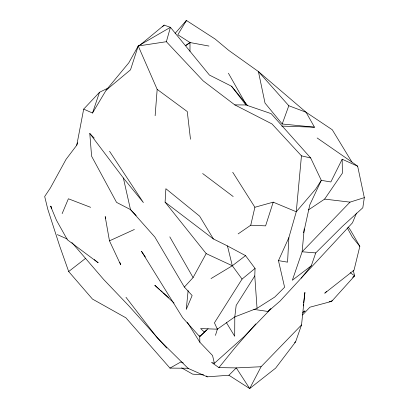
<?xml version="1.0" encoding="UTF-8"?>
<svg xmlns="http://www.w3.org/2000/svg" width="409" height="409" viewBox="0 0 409 409"><rect width="100%" height="100%" fill="white"/><g stroke="black" fill="none" stroke-linecap="round" stroke-linejoin="round"><path stroke-width="0.61" d="M189.975 51.34L190.001 42.536L177.828 34.745L186.402 20.45L215.16 39.049L228.728 50.379L258.411 71.549L306.055 112.24L332.287 129.776L351.904 162.056L357.655 166.207L364.312 197.634L362.814 207.772L342.343 226.412L315.743 252.915L311.3 265.763L301.136 278.186L280.017 301.121L268.053 311.474L253.8 309.378M208.079 328.662L204.531 332.169L200.614 328.591L217.353 329.189L234.792 316.898L257.041 308.32L254.781 275.917L255.058 268.416L245.543 255.64L227.46 245.927L213.396 238.953L165.093 202.158L165.885 188.713L199.643 216.172L213.396 238.953M288.872 237.609L287.568 262.159L278.463 260.62L288.872 237.609L296.269 211.76L301.453 155.839L271.99 123.937L234.812 104.888L203.207 80.9L166.361 41.703L138.232 45.977L128.784 62.833L106.182 90.128L92.511 113.037L83.681 109.116L76.774 145.185L66.033 159.387L50.399 187.93L44.688 196.509L47.792 209.229L59.54 245.64L68.681 271.535L92.475 299.076L125.926 317.829L169.97 368.11L188.426 368.258M155.129 115.737L157.174 89.361L138.232 45.977L170.435 27.326L209.434 75.062L231.514 86.222L245.911 104.96L271.172 113.661L310.697 157.981L321.305 180.343L309.782 204.914L303.672 232.757M304.219 228.871L302.128 251.775L292.348 280.242L311.3 265.763M188.135 290.584L186.248 309.403L192.143 295.559L184.362 287.057L154.832 237.021L130.486 209.587L116.55 202.373L91.596 156.197L89.791 133.487L94.239 138.109M125.977 297.287L157.312 337.931L188.125 368.391L207.266 376.832L228.912 375.242L249.689 388.55L275.62 368.141L295.6 341.873L301.545 324.915L304.909 292.384L303.652 302.844M303.279 305.917L303.504 304.071M238.14 233.892L250.748 225.216L254.889 207.261L232.736 172.25M348.284 227.107L350.457 230.139L359.833 246.346L354.015 270.206L324.751 293.207L326.551 291.459M166.361 41.703L170.435 27.326L164.127 25.113L140.573 44.637M76.774 145.185L77.526 142.777M215.446 335.38L217.506 328.805M357.655 166.207L342.169 159.219L330.855 181.959L321.305 180.343L315.687 189.081L296.269 211.76L273.212 202.158L265.599 225.87L250.748 225.216M138.232 45.977L130.512 69.821L106.182 90.128M332.062 300.186L331.663 301.377L309.904 307.2L302.537 314.996M92.511 113.037L99.499 92.296L107.961 88.119M282.205 123.993L288.81 105.737L258.411 71.549L265.022 103.088L282.205 123.993L314.49 127.189L306.055 112.24L288.81 105.737M356.525 213.074L352.481 222.813L301.136 278.186M62.137 213.631L68.39 198.769L90.634 207.327M301.545 324.915L261.075 366.735L249.689 388.55L236.284 367.906L218.912 367.614L211.519 362.394L214.372 363.315L243.953 336.771L270.962 308.815M185.517 22.096L186.402 20.45L175.124 33.364M184.362 287.057L193.084 277.568L206.187 253.606L165.093 202.158M254.781 275.917L236.167 305.411L234.792 316.898L234.7 336.27L226.438 322.675M255.058 268.416L242.072 279.071L214.439 322.819L217.353 329.189M308.406 209.945L324.634 199.101L342.374 173.196L342.169 159.219M218.912 367.614L234.873 347.906L255.778 323.897M83.681 109.116L99.499 92.296M162.455 26.856L164.127 25.113M364.312 197.634L350.007 202.138L302.128 251.775L315.743 252.915M268.053 311.474L270.692 308.78M228.912 375.242L236.284 367.906L261.075 366.735M214.372 363.315L212.568 355.544L199.863 342.251L199.715 336.658L206.479 330.048M145.389 257.026L141.432 251.228L182.67 317.762L199.715 336.658L204.531 332.169M302.67 312.895L305.083 310.881L303.432 311.822M68.681 271.535L85.701 258.268M185.977 45.609L190.001 42.536L208.958 46.059M211.024 278.575L232.312 265.753L245.543 255.64M352.604 277.317L354.659 275.845L353.202 270.369M185.292 45.619L190.001 42.536M257.041 308.32L274.746 297.072L284.603 287.251L278.463 260.62M294.5 342.497L295.6 341.873M169.97 368.11L181.018 361.873L183.288 362.993M119.868 262.409L120.696 264.822L109.469 240.85L134.397 229.469M254.889 207.261L273.212 202.158M329.179 301.73L331.663 301.377L354.659 275.845L350.201 272.665M234.812 104.888L245.911 104.96M281.791 126.095L314.49 127.189M203.646 374.879L192.665 374.148L181.616 367.885M324.634 199.101L350.007 202.138M301.453 155.839L310.697 157.981M57.367 234.628L67.286 239.04M206.187 253.606L232.312 265.753L242.072 279.071M317.149 137.971L351.904 162.056M157.174 89.361L187.271 111.565L190.487 139.244M202.659 173.534L233.191 196.54M94.275 259.567L98.206 262.803L67.383 239.781L56.457 220.252L50.588 206.162L51.478 207.072M159.52 289.475L154.776 285.262L174.086 303.089M160.471 290.318L162.368 292M163.319 292.844L168.539 297.481M206.325 375.968L207.266 376.832M136.202 215.523L130.486 209.587L123.36 177.992L89.791 133.487M166.667 348.018L128.845 305.855L103.661 279.48L71.887 242.527M231.514 86.222L247.731 105.711M123.36 177.992L143.401 202.598L109.556 151.289M359.833 246.346L352.374 237.179L347.251 227.849M187.337 322.328L199.863 342.251M169.796 236.867L193.084 277.568M228.411 73.216L246.233 104.648M50.588 206.162L51.79 208.375M199.203 335.498L199.715 336.658M105.727 218.365L105.179 216.555L109.469 240.85M227.46 245.927L232.312 265.753"/></g></svg>
